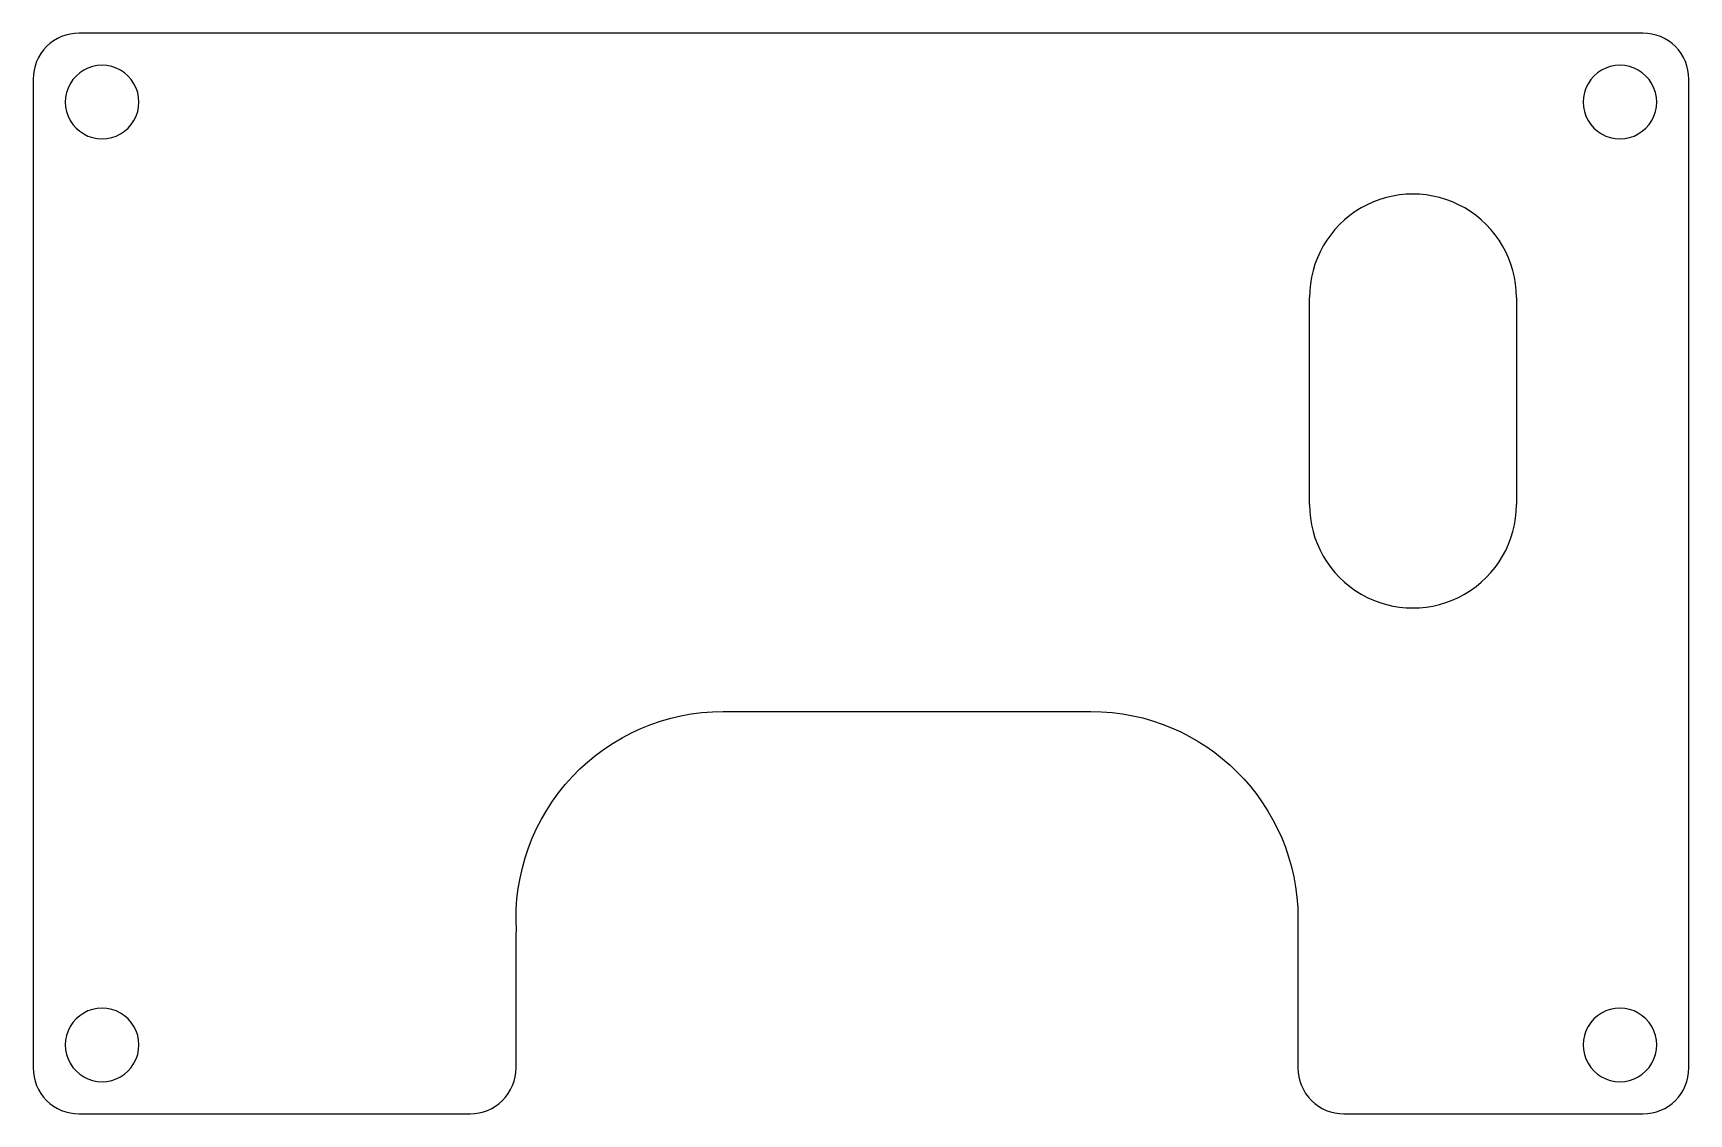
# Model space of a CAD drawing. Extents: x 0.1 to 72.1, y 0.1 to 47.1.
import ezdxf

# ---------------------------------------------------------------- set-up
doc = ezdxf.new("R2010")
doc.units = 0
doc.layers.get('0').update_dxf_attribs({"linetype": 'CONTINUOUS'})

msp = doc.modelspace()

# ---------------------------------------------------------------- linework, layer by layer
at = {"color": 7}
for points in [[(70.132213, 47.132293), (2.132304, 47.132293)], [(0.132292, 45.132292), (0.132292, 2.132291)], [(72.132214, 2.132291), (72.132214, 45.132292)], [(55.632292, 26.632292), (55.632292, 35.632293)], [(64.632308, 35.632293), (64.632308, 26.632292)], [(30.132205, 17.632291), (46.132218, 17.632291)], [(55.132203, 8.632291), (55.132203, 2.132291)], [(21.132297, 2.132291), (21.132297, 7.632293)], [(2.132304, 0.132292), (19.132285, 0.132292)], [(57.132217, 0.132292), (70.132213, 0.132292)]]:
    msp.add_lwpolyline(points, dxfattribs=at)
for points in [[(2.132304, 47.132293), (1.601867, 47.132296), (1.093152, 46.921584), (0.718079, 46.546511)], [(71.546429, 46.546507), (71.171356, 46.92158), (70.662647, 47.132294), (70.132213, 47.132293)], [(0.718079, 46.546511), (0.343006, 46.171437), (0.132292, 45.662727), (0.132292, 45.132292)], [(72.132214, 45.132292), (72.132216, 45.662725), (71.921502, 46.171434), (71.546429, 46.546507)], [(3.132296, 45.732293), (2.560664, 45.732293), (2.032476, 45.427335), (1.746647, 44.932293)], [(4.517946, 44.932293), (4.232116, 45.427335), (3.703929, 45.732293), (3.132296, 45.732293)], [(69.132294, 45.732293), (68.56067, 45.732293), (68.032466, 45.427335), (67.746655, 44.932293)], [(70.517935, 44.932293), (70.232124, 45.427335), (69.703921, 45.732293), (69.132294, 45.732293)], [(1.746647, 44.932293), (1.460844, 44.437251), (1.460844, 43.827334), (1.746647, 43.332293)], [(4.517946, 43.332293), (4.803749, 43.827334), (4.803749, 44.437251), (4.517946, 44.932293)], [(67.746655, 44.932293), (67.460842, 44.437251), (67.460842, 43.827334), (67.746655, 43.332293)], [(70.517935, 43.332293), (70.803749, 43.827334), (70.803749, 44.437251), (70.517935, 44.932293)], [(1.746647, 43.332293), (2.032476, 42.837251), (2.560664, 42.532292), (3.132296, 42.532292)], [(3.132296, 42.532292), (3.703929, 42.532292), (4.232116, 42.837251), (4.517946, 43.332293)], [(67.746655, 43.332293), (68.032466, 42.837251), (68.56067, 42.532292), (69.132294, 42.532292)], [(69.132294, 42.532292), (69.703921, 42.532292), (70.232124, 42.837251), (70.517935, 43.332293)], [(62.382302, 39.529413), (60.989996, 40.333262), (59.274604, 40.333262), (57.882298, 39.529413)], [(57.882298, 39.529413), (56.489989, 38.725564), (55.632292, 37.23999), (55.632292, 35.632293)], [(64.632308, 35.632293), (64.632308, 37.23999), (63.774611, 38.725564), (62.382302, 39.529413)], [(55.632292, 26.633393), (55.632104, 25.025695), (56.489626, 23.54002), (57.881838, 22.736008)], [(62.381844, 22.735479), (63.774246, 23.539164), (64.632118, 25.024637), (64.632308, 26.632334)], [(57.881838, 22.736008), (59.274051, 21.931995), (60.989443, 21.931794), (62.381844, 22.735479)], [(23.583053, 14.805515), (25.283583, 16.609595), (27.65298, 17.632291), (30.132205, 17.632291)], [(46.132218, 17.632291), (51.102776, 17.632283), (55.132203, 13.602849), (55.132203, 8.632291)], [(21.147908, 8.100888), (21.001514, 10.575774), (21.882523, 13.001435), (23.583053, 14.805515)], [(21.132297, 7.632293), (21.132271, 7.788622), (21.137324, 7.944909), (21.147908, 8.100888)], [(3.132296, 4.732293), (2.560664, 4.732293), (2.032476, 4.427334), (1.746647, 3.932293)], [(4.517946, 3.932293), (4.232116, 4.427334), (3.703929, 4.732293), (3.132296, 4.732293)], [(69.132294, 4.732293), (68.56067, 4.732293), (68.032466, 4.427334), (67.746655, 3.932293)], [(70.517935, 3.932293), (70.232124, 4.427334), (69.703921, 4.732293), (69.132294, 4.732293)], [(1.746647, 3.932293), (1.460844, 3.43725), (1.460844, 2.827335), (1.746647, 2.332292)], [(4.517946, 2.332292), (4.803749, 2.827335), (4.803749, 3.43725), (4.517946, 3.932293)], [(67.746655, 3.932293), (67.460842, 3.43725), (67.460842, 2.827335), (67.746655, 2.332292)], [(70.517935, 2.332292), (70.803749, 2.827335), (70.803749, 3.43725), (70.517935, 3.932293)], [(1.746647, 2.332292), (2.032476, 1.837251), (2.560664, 1.532292), (3.132296, 1.532292)], [(3.132296, 1.532292), (3.703929, 1.532292), (4.232116, 1.837251), (4.517946, 2.332292)], [(67.746655, 2.332292), (68.032466, 1.837251), (68.56067, 1.532292), (69.132294, 1.532292)], [(69.132294, 1.532292), (69.703921, 1.532292), (70.232124, 1.837251), (70.517935, 2.332292)], [(0.132292, 2.132291), (0.132292, 1.601857), (0.343006, 1.093147), (0.718079, 0.718074)], [(20.54651, 0.718074), (20.921583, 1.093147), (21.132297, 1.601857), (21.132297, 2.132291)], [(55.132203, 2.132291), (55.132205, 1.601857), (55.34292, 1.093147), (55.717996, 0.718074)], [(70.132213, 0.132292), (71.236782, 0.132292), (72.132214, 1.027721), (72.132214, 2.132291)], [(0.718079, 0.718074), (1.093153, 0.343001), (1.601867, 0.132289), (2.132304, 0.132292)], [(19.132285, 0.132292), (19.662722, 0.132289), (20.171436, 0.343001), (20.54651, 0.718074)], [(55.717996, 0.718074), (56.093072, 0.343001), (56.601781, 0.132289), (57.132217, 0.132292)]]:
    msp.add_open_spline(points, degree=3, dxfattribs=at)

doc.saveas('drawing.dxf')
